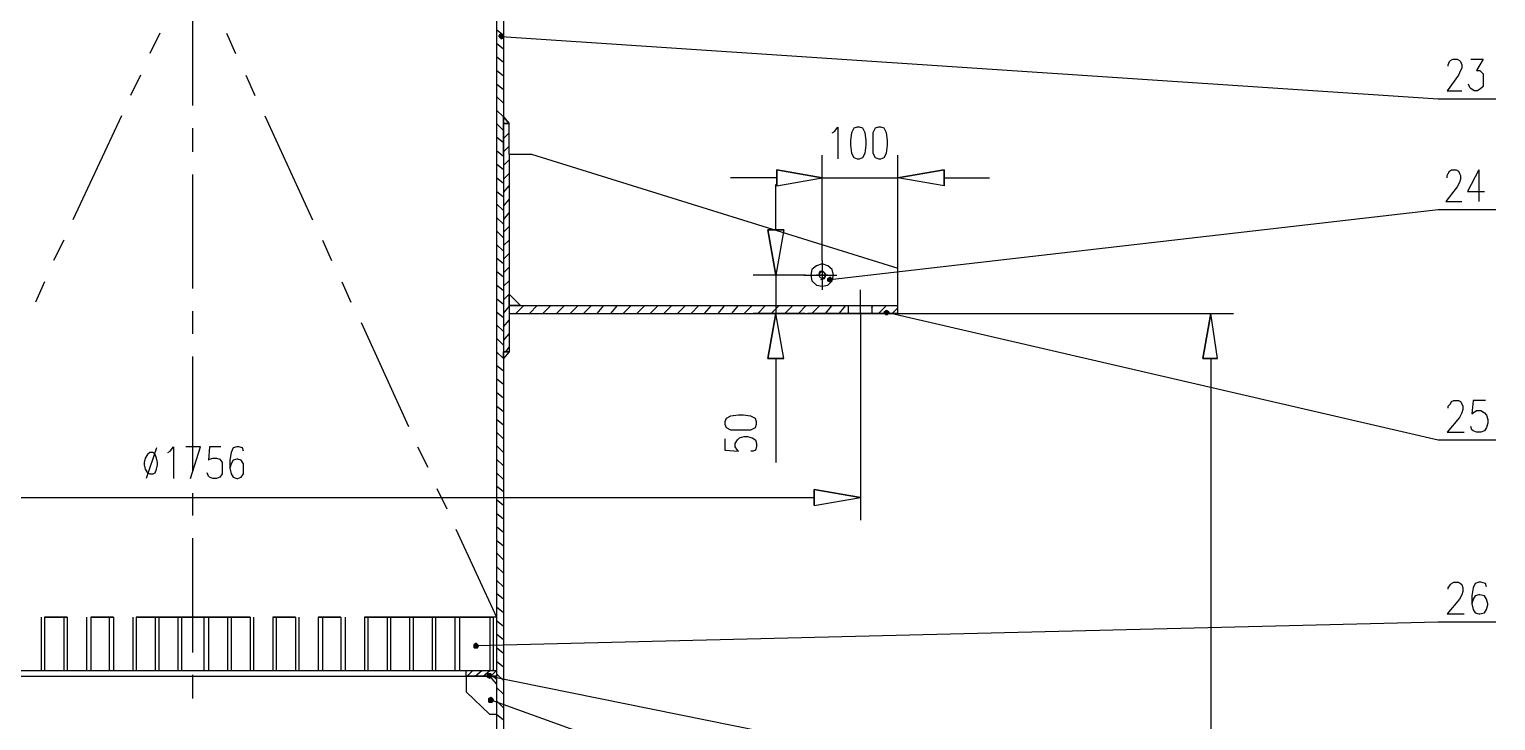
# Model space of a CAD drawing. Extents: x 0.28 to 3.47, y 0.29 to 4.81.
# Drawn here: x 1.301 to 2.166, y 2.852 to 3.26 of the extents above; entities that cross this region are included whole.
import ezdxf

# ---------------------------------------------------------------- set-up
doc = ezdxf.new("R2010")
doc.units = 0
doc.header["$MEASUREMENT"] = 0
doc.linetypes.add('AUSGEZOGEN', pattern=[0])
doc.layers.get('0').update_dxf_attribs({"linetype": 'AUSGEZOGEN'})

msp = doc.modelspace()

# ---------------------------------------------------------------- linework, layer by layer
for points in [[(1.57667, 3.88733), (1.57667, 2.70733)], [(1.58067, 3.884), (1.58067, 2.70667)], [(1.39733, 3.282), (1.39733, 3.21467)], [(1.378, 3.25733), (1.372, 3.24533)], [(1.41733, 3.25733), (1.42267, 3.24533)], [(1.58067, 3.256), (1.57667, 3.25933)], [(1.57867, 3.25667), (1.578, 3.25533), (1.57867, 3.25667), (1.578, 3.25533), (1.57933, 3.25533), (1.57867, 3.25667), (1.57933, 3.25533), (1.57867, 3.25667), (1.57867, 3.25667)], [(1.578, 3.25533), (1.57867, 3.25467), (1.578, 3.25533), (1.57867, 3.25467), (1.57933, 3.25533), (1.578, 3.25533), (1.57933, 3.25533), (1.578, 3.25533), (1.578, 3.25533)], [(1.57933, 3.25667), (1.57867, 3.25667), (1.57933, 3.25667), (1.57867, 3.25667), (1.57933, 3.25533), (1.57933, 3.25667), (1.57933, 3.25533), (1.57933, 3.25667), (1.57933, 3.25667)], [(1.57867, 3.25467), (1.57933, 3.254), (1.57867, 3.25467), (1.57933, 3.254), (1.57933, 3.25533), (1.57867, 3.25467), (1.57933, 3.25533), (1.57867, 3.25467), (1.57867, 3.25467)], [(1.58067, 3.25533), (1.58067, 3.25667), (1.58067, 3.25533), (1.58067, 3.25667), (1.57933, 3.25533), (1.58067, 3.25533), (1.57933, 3.25533), (1.58067, 3.25533), (1.58067, 3.25533)], [(1.58067, 3.25667), (1.57933, 3.25667), (1.58067, 3.25667), (1.57933, 3.25667), (1.57933, 3.25533), (1.58067, 3.25667), (1.57933, 3.25533), (1.58067, 3.25667), (1.58067, 3.25667)], [(1.57933, 3.25533), (1.58, 3.25533)], [(1.57933, 3.254), (1.58067, 3.25467), (1.57933, 3.254), (1.58067, 3.25467), (1.57933, 3.25533), (1.57933, 3.254), (1.57933, 3.25533), (1.57933, 3.254), (1.57933, 3.254)], [(1.58067, 3.25467), (1.58067, 3.25533), (1.58067, 3.25467), (1.58067, 3.25533), (1.57933, 3.25533), (1.58067, 3.25467), (1.57933, 3.25533), (1.58067, 3.25467), (1.58067, 3.25467)], [(1.58, 3.25533), (1.57933, 3.25533), (1.57933, 3.25533), (2.132, 3.21867), (2.132, 3.21867), (2.166, 3.21867)], [(1.58067, 3.248), (1.57667, 3.25133)], [(1.58067, 3.24), (1.57667, 3.24333)], [(1.58067, 3.232), (1.57667, 3.23533)], [(2.138, 3.238), (2.138, 3.23867), (2.138, 3.23867), (2.13867, 3.24067), (2.13867, 3.24067), (2.13933, 3.24133), (2.13933, 3.24133), (2.14067, 3.242), (2.14067, 3.242), (2.14333, 3.242), (2.14333, 3.242), (2.14467, 3.24133), (2.14467, 3.24133), (2.14533, 3.24067), (2.14533, 3.24067), (2.146, 3.23867), (2.146, 3.23867), (2.146, 3.23667), (2.146, 3.23667), (2.14533, 3.23533), (2.14533, 3.23533), (2.144, 3.23267), (2.144, 3.23267), (2.13733, 3.22333), (2.13733, 3.22333), (2.146, 3.22333)], [(2.15133, 3.242), (2.15867, 3.242), (2.15867, 3.242), (2.15467, 3.23533), (2.15467, 3.23533), (2.15667, 3.23533), (2.15667, 3.23533), (2.158, 3.234), (2.158, 3.234), (2.15867, 3.23333), (2.15867, 3.23333), (2.15867, 3.226), (2.15867, 3.226), (2.15733, 3.22467), (2.15733, 3.22467), (2.15533, 3.22333), (2.15533, 3.22333), (2.15333, 3.22333), (2.15333, 3.22333), (2.15133, 3.22467), (2.15133, 3.22467), (2.15067, 3.22533), (2.15067, 3.22533), (2.15, 3.22733)], [(1.36667, 3.23267), (1.36067, 3.22067)], [(1.42867, 3.23267), (1.434, 3.22067)], [(1.58067, 3.224), (1.57667, 3.22733)], [(1.58067, 3.216), (1.57667, 3.22)], [(1.58067, 3.208), (1.57667, 3.212)], [(1.35533, 3.20867), (1.32667, 3.14733)], [(1.39733, 3.20133), (1.39733, 3.18733)], [(1.44, 3.20867), (1.468, 3.14733)], [(1.58067, 3.2), (1.57667, 3.204)], [(1.584, 3.204), (1.58067, 3.208)], [(1.58067, 3.208), (1.58067, 3.204), (1.58067, 3.208), (1.58067, 3.204), (1.584, 3.204), (1.58067, 3.208), (1.584, 3.204), (1.58067, 3.208), (1.58067, 3.208)], [(1.58067, 3.186), (1.58067, 3.204)], [(1.584, 3.186), (1.584, 3.204), (1.584, 3.204), (1.58067, 3.204)], [(1.58067, 3.20333), (1.58133, 3.204)], [(1.58067, 3.204), (1.584, 3.204), (1.58067, 3.204), (1.584, 3.204), (1.58067, 3.204), (1.58067, 3.204)], [(1.77467, 3.19867), (1.776, 3.19933), (1.776, 3.19933), (1.778, 3.202), (1.778, 3.202), (1.778, 3.18333)], [(1.78933, 3.202), (1.78733, 3.20133), (1.78733, 3.20133), (1.786, 3.19867), (1.786, 3.19867), (1.78533, 3.194), (1.78533, 3.194), (1.78533, 3.19133), (1.78533, 3.19133), (1.786, 3.18667), (1.786, 3.18667), (1.78733, 3.184), (1.78733, 3.184), (1.78933, 3.18333), (1.78933, 3.18333), (1.79067, 3.18333), (1.79067, 3.18333), (1.79267, 3.184), (1.79267, 3.184), (1.794, 3.18667), (1.794, 3.18667), (1.79467, 3.19133), (1.79467, 3.19133), (1.79467, 3.194), (1.79467, 3.194), (1.794, 3.19867), (1.794, 3.19867), (1.79267, 3.20133), (1.79267, 3.20133), (1.79067, 3.202), (1.79067, 3.202), (1.78933, 3.202), (1.78933, 3.202)], [(1.802, 3.202), (1.8, 3.20133), (1.8, 3.20133), (1.79867, 3.19867), (1.79867, 3.19867), (1.79867, 3.18667), (1.79867, 3.18667), (1.8, 3.184), (1.8, 3.184), (1.802, 3.18333), (1.802, 3.18333), (1.80333, 3.18333), (1.80333, 3.18333), (1.80533, 3.184), (1.80533, 3.184), (1.80667, 3.18667), (1.80667, 3.18667), (1.80733, 3.19133), (1.80733, 3.19133), (1.80733, 3.194), (1.80733, 3.194), (1.80667, 3.19867), (1.80667, 3.19867), (1.80533, 3.20133), (1.80533, 3.20133), (1.80333, 3.202), (1.80333, 3.202), (1.802, 3.202), (1.802, 3.202)], [(1.58067, 3.19267), (1.57667, 3.196)], [(1.58067, 3.19533), (1.584, 3.19867)], [(1.58067, 3.18467), (1.57667, 3.188)], [(1.58067, 3.18733), (1.584, 3.19067)], [(1.58067, 3.186), (1.58067, 3.09667)], [(1.584, 3.186), (1.584, 3.092)], [(1.584, 3.186), (1.59733, 3.186)], [(1.59733, 3.186), (1.81333, 3.11867)], [(1.76867, 3.12333), (1.76867, 3.18533)], [(1.81333, 3.11), (1.81333, 3.18533)], [(1.58067, 3.17667), (1.57667, 3.18)], [(1.58067, 3.17933), (1.584, 3.18267)], [(1.58067, 3.17133), (1.584, 3.17467)], [(1.742, 3.17667), (1.742, 3.16733), (1.742, 3.17667), (1.742, 3.16733), (1.76867, 3.172), (1.742, 3.17667), (1.76867, 3.172), (1.742, 3.17667), (1.742, 3.17667)], [(1.84067, 3.17667), (1.84067, 3.16733), (1.84067, 3.17667), (1.84067, 3.16733), (1.81333, 3.172), (1.84067, 3.17667), (1.81333, 3.172), (1.84067, 3.17667), (1.84067, 3.17667)], [(2.13733, 3.172), (2.13733, 3.17333), (2.13733, 3.17333), (2.138, 3.17467), (2.138, 3.17467), (2.13867, 3.176), (2.13867, 3.176), (2.14, 3.17667), (2.14, 3.17667), (2.14267, 3.17667), (2.14267, 3.17667), (2.144, 3.176), (2.144, 3.176), (2.14467, 3.17467), (2.14467, 3.17467), (2.14533, 3.17333), (2.14533, 3.17333), (2.14533, 3.17133), (2.14533, 3.17133), (2.14467, 3.16933), (2.14467, 3.16933), (2.14333, 3.16667), (2.14333, 3.16667), (2.13667, 3.158), (2.13667, 3.158), (2.146, 3.158)], [(2.156, 3.17667), (2.14933, 3.164), (2.14933, 3.164), (2.15933, 3.164)], [(2.156, 3.17667), (2.156, 3.158)], [(1.39733, 3.174), (1.39733, 3.10667)], [(1.58067, 3.16867), (1.57667, 3.172)], [(1.58067, 3.16333), (1.584, 3.16733)], [(1.742, 3.172), (1.71467, 3.172)], [(1.74133, 3.14133), (1.74133, 3.168)], [(1.76867, 3.172), (1.81333, 3.172)], [(1.84067, 3.172), (1.86733, 3.172)], [(1.58067, 3.16067), (1.57667, 3.164)], [(1.58067, 3.15533), (1.584, 3.15933)], [(1.58067, 3.15267), (1.57667, 3.15667)], [(1.58067, 3.14467), (1.57667, 3.14867)], [(1.58067, 3.14733), (1.584, 3.15133)], [(1.774, 3.112), (1.77333, 3.112), (1.77333, 3.112), (2.132, 3.15333), (2.132, 3.15333), (2.166, 3.15333)], [(1.58067, 3.13667), (1.57667, 3.14067)], [(1.58067, 3.14), (1.584, 3.14333)], [(1.73667, 3.14133), (1.746, 3.14133), (1.73667, 3.14133), (1.746, 3.14133), (1.74133, 3.11467), (1.73667, 3.14133), (1.74133, 3.11467), (1.73667, 3.14133), (1.73667, 3.14133)], [(1.32133, 3.13533), (1.31533, 3.12333)], [(1.474, 3.13533), (1.47933, 3.12333)], [(1.58067, 3.12867), (1.57667, 3.13267)], [(1.58067, 3.132), (1.584, 3.13533)], [(1.58067, 3.12133), (1.57667, 3.12467)], [(1.58067, 3.124), (1.584, 3.12733)], [(1.76867, 3.12333), (1.76867, 3.106)], [(1.58067, 3.11333), (1.57667, 3.11667)], [(1.58067, 3.116), (1.584, 3.11933)], [(1.75867, 3.11467), (1.728, 3.11467)], [(1.74133, 3.11467), (1.74133, 3.092)], [(1.758, 3.11467), (1.77733, 3.11467)], [(1.77533, 3.11467), (1.77467, 3.118), (1.77467, 3.118), (1.772, 3.12), (1.772, 3.12), (1.76867, 3.12133), (1.76867, 3.12133), (1.76533, 3.12), (1.76533, 3.12), (1.76267, 3.118), (1.76267, 3.118), (1.762, 3.11467), (1.762, 3.11467), (1.76267, 3.11133), (1.76267, 3.11133), (1.76533, 3.10867), (1.76533, 3.10867), (1.76867, 3.108), (1.76867, 3.108), (1.772, 3.10867), (1.772, 3.10867), (1.77467, 3.11133), (1.77467, 3.11133), (1.77533, 3.11467), (1.77533, 3.11467)], [(1.772, 3.11467), (1.76533, 3.11467)], [(1.77067, 3.11467), (1.77, 3.116), (1.77, 3.116), (1.76867, 3.11667), (1.76867, 3.11667), (1.76733, 3.116), (1.76733, 3.116), (1.76667, 3.11467), (1.76667, 3.11467), (1.76733, 3.11333), (1.76733, 3.11333), (1.76867, 3.11267), (1.76867, 3.11267), (1.77, 3.11333), (1.77, 3.11333), (1.77067, 3.11467), (1.77067, 3.11467)], [(1.768, 3.112), (1.77, 3.11267), (1.77, 3.11267), (1.77067, 3.114), (1.77067, 3.114), (1.77067, 3.11533), (1.77067, 3.11533), (1.76933, 3.11667), (1.76933, 3.11667), (1.76733, 3.11667), (1.76733, 3.11667), (1.76667, 3.11533)], [(1.76867, 3.118), (1.76867, 3.11067)], [(1.81333, 3.092), (1.81333, 3.11867)], [(1.31, 3.11067), (1.30467, 3.09867)], [(1.48533, 3.11067), (1.49067, 3.09867)], [(1.58067, 3.10533), (1.57667, 3.10867)], [(1.58067, 3.108), (1.584, 3.11133)], [(1.77333, 3.11333), (1.772, 3.11267), (1.77333, 3.11333), (1.772, 3.11267), (1.77333, 3.112), (1.77333, 3.11333), (1.77333, 3.112), (1.77333, 3.11333), (1.77333, 3.11333)], [(1.772, 3.11267), (1.772, 3.112), (1.772, 3.11267), (1.772, 3.112), (1.77333, 3.112), (1.772, 3.11267), (1.77333, 3.112), (1.772, 3.11267), (1.772, 3.11267)], [(1.772, 3.112), (1.772, 3.11133), (1.772, 3.112), (1.772, 3.11133), (1.77333, 3.112), (1.772, 3.112), (1.77333, 3.112), (1.772, 3.112), (1.772, 3.112)], [(1.772, 3.11133), (1.77333, 3.11067), (1.772, 3.11133), (1.77333, 3.11067), (1.77333, 3.112), (1.772, 3.11133), (1.77333, 3.112), (1.772, 3.11133), (1.772, 3.11133)], [(1.774, 3.11267), (1.77333, 3.11333), (1.774, 3.11267), (1.77333, 3.11333), (1.77333, 3.112), (1.774, 3.11267), (1.77333, 3.112), (1.774, 3.11267), (1.774, 3.11267)], [(1.77467, 3.112), (1.774, 3.11267), (1.77467, 3.112), (1.774, 3.11267), (1.77333, 3.112), (1.77467, 3.112), (1.77333, 3.112), (1.77467, 3.112), (1.77467, 3.112)], [(1.77333, 3.112), (1.774, 3.112)], [(1.77333, 3.11067), (1.774, 3.11133), (1.77333, 3.11067), (1.774, 3.11133), (1.77333, 3.112), (1.77333, 3.11067), (1.77333, 3.112), (1.77333, 3.11067), (1.77333, 3.11067)], [(1.774, 3.11133), (1.77467, 3.112), (1.774, 3.11133), (1.77467, 3.112), (1.77333, 3.112), (1.774, 3.11133), (1.77333, 3.112), (1.774, 3.11133), (1.774, 3.11133)], [(1.79133, 3.092), (1.79133, 3.106)], [(1.58067, 3.09733), (1.57667, 3.10067)], [(1.58067, 3.1), (1.584, 3.10333)], [(1.584, 3.09667), (1.584, 3.10333), (1.584, 3.10333), (1.59067, 3.09667), (1.59067, 3.09667), (1.584, 3.09667), (1.584, 3.09667)], [(1.39733, 3.09333), (1.39733, 3.08)], [(1.58067, 3.08933), (1.57667, 3.09267)], [(1.58067, 3.09667), (1.58067, 3.092)], [(1.58067, 3.092), (1.584, 3.096)], [(1.58067, 3.092), (1.58067, 3.06933)], [(1.584, 3.092), (1.584, 3.06933), (1.584, 3.06933), (1.58067, 3.06933)], [(1.584, 3.09667), (1.81333, 3.09667)], [(1.584, 3.096), (1.58467, 3.09667)], [(1.584, 3.092), (1.81333, 3.092)], [(1.588, 3.092), (1.59267, 3.09667)], [(1.596, 3.092), (1.60067, 3.09667)], [(1.604, 3.092), (1.60867, 3.09667)], [(1.612, 3.092), (1.61667, 3.09667)], [(1.62, 3.092), (1.62467, 3.09667)], [(1.628, 3.092), (1.63267, 3.09667)], [(1.636, 3.092), (1.64, 3.09667)], [(1.644, 3.092), (1.648, 3.09667)], [(1.65133, 3.092), (1.656, 3.09667)], [(1.65933, 3.092), (1.664, 3.09667)], [(1.66733, 3.092), (1.672, 3.09667)], [(1.67533, 3.092), (1.68, 3.09667)], [(1.68333, 3.092), (1.688, 3.09667)], [(1.69133, 3.092), (1.696, 3.09667)], [(1.69933, 3.092), (1.70333, 3.09667)], [(1.70733, 3.092), (1.71133, 3.09667)], [(1.71533, 3.092), (1.71933, 3.09667)], [(1.72267, 3.092), (1.72733, 3.09667)], [(1.75867, 3.092), (1.728, 3.092)], [(1.73067, 3.092), (1.73533, 3.09667)], [(1.73667, 3.06533), (1.746, 3.06533), (1.73667, 3.06533), (1.746, 3.06533), (1.74133, 3.092), (1.73667, 3.06533), (1.74133, 3.092), (1.73667, 3.06533), (1.73667, 3.06533)], [(1.73867, 3.092), (1.74333, 3.09667)], [(1.74667, 3.092), (1.75133, 3.09667)], [(1.75467, 3.092), (1.75933, 3.09667)], [(1.81333, 3.092), (1.76, 3.092)], [(1.76267, 3.092), (1.76733, 3.09667)], [(1.77067, 3.092), (1.77467, 3.09667)], [(1.77867, 3.092), (1.78267, 3.09667)], [(1.784, 3.09667), (1.784, 3.092)], [(1.79133, 3.092), (1.79133, 2.97)], [(1.798, 3.09667), (1.798, 3.092)], [(1.798, 3.09533), (1.79867, 3.09667)], [(1.802, 3.092), (1.80667, 3.09667)], [(1.806, 3.09333), (1.80533, 3.09267), (1.806, 3.09333), (1.80533, 3.09267), (1.80667, 3.09267), (1.806, 3.09333), (1.80667, 3.09267), (1.806, 3.09333), (1.806, 3.09333)], [(1.80533, 3.09267), (1.806, 3.09133), (1.80533, 3.09267), (1.806, 3.09133), (1.80667, 3.09267), (1.80533, 3.09267), (1.80667, 3.09267), (1.80533, 3.09267), (1.80533, 3.09267)], [(1.80667, 3.094), (1.806, 3.09333), (1.80667, 3.094), (1.806, 3.09333), (1.80667, 3.09267), (1.80667, 3.094), (1.80667, 3.09267), (1.80667, 3.094), (1.80667, 3.094)], [(1.806, 3.09133), (1.80667, 3.09133), (1.806, 3.09133), (1.80667, 3.09133), (1.80667, 3.09267), (1.806, 3.09133), (1.80667, 3.09267), (1.806, 3.09133), (1.806, 3.09133)], [(1.80733, 3.09333), (1.80667, 3.094), (1.80733, 3.09333), (1.80667, 3.094), (1.80667, 3.09267), (1.80733, 3.09333), (1.80667, 3.09267), (1.80733, 3.09333), (1.80733, 3.09333)], [(1.808, 3.09267), (1.80733, 3.09333), (1.808, 3.09267), (1.80733, 3.09333), (1.80667, 3.09267), (1.808, 3.09267), (1.80667, 3.09267), (1.808, 3.09267), (1.808, 3.09267)], [(1.80667, 3.09267), (1.80733, 3.09267)], [(1.80667, 3.09133), (1.80733, 3.09133), (1.80667, 3.09133), (1.80733, 3.09133), (1.80667, 3.09267), (1.80667, 3.09133), (1.80667, 3.09267), (1.80667, 3.09133), (1.80667, 3.09133)], [(1.80733, 3.09133), (1.808, 3.09267), (1.80733, 3.09133), (1.808, 3.09267), (1.80667, 3.09267), (1.80733, 3.09133), (1.80667, 3.09267), (1.80733, 3.09133), (1.80733, 3.09133)], [(1.80733, 3.09267), (1.80667, 3.09267), (1.80667, 3.09267), (2.132, 3.01733), (2.132, 3.01733), (2.166, 3.01733)], [(1.81, 3.092), (1.81333, 3.09533)], [(1.812, 3.092), (2.01133, 3.092)], [(1.81333, 3.092), (1.814, 3.092)], [(1.99333, 3.06533), (2.002, 3.06533), (1.99333, 3.06533), (2.002, 3.06533), (1.998, 3.092), (1.99333, 3.06533), (1.998, 3.092), (1.99333, 3.06533), (1.99333, 3.06533)], [(1.49667, 3.08667), (1.52467, 3.02533)], [(1.58067, 3.08133), (1.57667, 3.08533)], [(1.58067, 3.084), (1.584, 3.088)], [(1.58067, 3.076), (1.584, 3.08)], [(1.58067, 3.07333), (1.57667, 3.07733)], [(1.582, 3.06933), (1.584, 3.072)], [(1.39733, 3.06667), (1.39733, 2.99933)], [(1.58067, 3.06533), (1.57667, 3.06933)], [(1.584, 3.06933), (1.58067, 3.06533)], [(1.58067, 3.06933), (1.584, 3.06933), (1.58067, 3.06933), (1.584, 3.06933), (1.58067, 3.06933), (1.58067, 3.06933)], [(1.58067, 3.06933), (1.584, 3.06933), (1.58067, 3.06933), (1.584, 3.06933), (1.58067, 3.06533), (1.58067, 3.06933), (1.58067, 3.06533), (1.58067, 3.06933), (1.58067, 3.06933)], [(1.74133, 3.06533), (1.74133, 3.004)], [(1.998, 3.06533), (1.998, 1.844)], [(1.58067, 3.058), (1.57667, 3.06133)], [(1.58067, 3.05), (1.57667, 3.05333)], [(1.58067, 3.042), (1.57667, 3.04533)], [(1.58067, 3.034), (1.57667, 3.03733)], [(2.138, 3.036), (2.138, 3.03733), (2.138, 3.03733), (2.13933, 3.03867), (2.13933, 3.03867), (2.14, 3.04), (2.14, 3.04), (2.14133, 3.04067), (2.14133, 3.04067), (2.144, 3.04067), (2.144, 3.04067), (2.14533, 3.04), (2.14533, 3.04), (2.146, 3.03867), (2.146, 3.03867), (2.14667, 3.03733), (2.14667, 3.03733), (2.14667, 3.03533), (2.14667, 3.03533), (2.146, 3.03333), (2.146, 3.03333), (2.14467, 3.03067), (2.14467, 3.03067), (2.13733, 3.022), (2.13733, 3.022), (2.14733, 3.022)], [(2.16, 3.04067), (2.15267, 3.04067), (2.15267, 3.04067), (2.152, 3.03267), (2.152, 3.03267), (2.15267, 3.03333), (2.15267, 3.03333), (2.15467, 3.03467), (2.15467, 3.03467), (2.15733, 3.03467), (2.15733, 3.03467), (2.15933, 3.03333), (2.15933, 3.03333), (2.16067, 3.032), (2.16067, 3.032), (2.16133, 3.02933), (2.16133, 3.02933), (2.16133, 3.02733), (2.16133, 3.02733), (2.16067, 3.02467), (2.16067, 3.02467), (2.15933, 3.02267), (2.15933, 3.02267), (2.15733, 3.022), (2.15733, 3.022), (2.15467, 3.022), (2.15467, 3.022), (2.15267, 3.02267), (2.15267, 3.02267), (2.152, 3.02333), (2.152, 3.02333), (2.15133, 3.02533)], [(1.58067, 3.026), (1.57667, 3.02933)], [(1.71133, 3.02667), (1.712, 3.02467), (1.712, 3.02467), (1.71467, 3.02333), (1.71467, 3.02333), (1.72667, 3.02333), (1.72667, 3.02333), (1.72933, 3.02467), (1.72933, 3.02467), (1.73, 3.02667), (1.73, 3.02667), (1.73, 3.028), (1.73, 3.028), (1.72933, 3.03), (1.72933, 3.03), (1.72667, 3.03133), (1.72667, 3.03133), (1.722, 3.032), (1.722, 3.032), (1.71933, 3.032), (1.71933, 3.032), (1.71467, 3.03133), (1.71467, 3.03133), (1.712, 3.03), (1.712, 3.03), (1.71133, 3.028), (1.71133, 3.028), (1.71133, 3.02667), (1.71133, 3.02667)], [(1.58067, 3.018), (1.57667, 3.022)], [(1.71133, 3.018), (1.71133, 3.01133), (1.71133, 3.01133), (1.71933, 3.01067), (1.71933, 3.01067), (1.71867, 3.01133), (1.71867, 3.01133), (1.71733, 3.01333), (1.71733, 3.01333), (1.71733, 3.01533), (1.71733, 3.01533), (1.71867, 3.01733), (1.71867, 3.01733), (1.72, 3.01867), (1.72, 3.01867), (1.72267, 3.01933), (1.72267, 3.01933), (1.72467, 3.01933), (1.72467, 3.01933), (1.72733, 3.01867), (1.72733, 3.01867), (1.72933, 3.01733), (1.72933, 3.01733), (1.73, 3.01533), (1.73, 3.01533), (1.73, 3.01333), (1.73, 3.01333), (1.72933, 3.01133), (1.72933, 3.01133), (1.728, 3.01067), (1.728, 3.01067), (1.72667, 3.01067)], [(1.376, 3.01267), (1.37, 2.99467)], [(1.38267, 3.01), (1.384, 3.01067), (1.384, 3.01067), (1.386, 3.01333), (1.386, 3.01333), (1.386, 2.99467)], [(1.396, 2.99467), (1.402, 3.01333), (1.402, 3.01333), (1.39333, 3.01333)], [(1.414, 3.01333), (1.40733, 3.01333), (1.40733, 3.01333), (1.40667, 3.00533), (1.40667, 3.00533), (1.40733, 3.006), (1.40733, 3.006), (1.40933, 3.00667), (1.40933, 3.00667), (1.41133, 3.00667), (1.41133, 3.00667), (1.41333, 3.006), (1.41333, 3.006), (1.41467, 3.004), (1.41467, 3.004), (1.41467, 2.99733), (1.41467, 2.99733), (1.41333, 2.99533), (1.41333, 2.99533), (1.41133, 2.99467), (1.41133, 2.99467), (1.40933, 2.99467), (1.40933, 2.99467), (1.40733, 2.99533), (1.40733, 2.99533), (1.40667, 2.996), (1.40667, 2.996), (1.406, 2.998)], [(1.42733, 3.01067), (1.42667, 3.01267), (1.42667, 3.01267), (1.42467, 3.01333), (1.42467, 3.01333), (1.42333, 3.01333), (1.42333, 3.01333), (1.42133, 3.01267), (1.42133, 3.01267), (1.42, 3.01), (1.42, 3.01), (1.41933, 3.00533), (1.41933, 3.00533), (1.41933, 3.00067), (1.41933, 3.00067), (1.42, 2.99733), (1.42, 2.99733), (1.42133, 2.99533), (1.42133, 2.99533), (1.42333, 2.99467), (1.42333, 2.99467), (1.424, 2.99467), (1.424, 2.99467), (1.426, 2.99533), (1.426, 2.99533), (1.42733, 2.99733), (1.42733, 2.99733), (1.42733, 3.00333), (1.42733, 3.00333), (1.426, 3.00533), (1.426, 3.00533), (1.424, 3.006), (1.424, 3.006), (1.42333, 3.006), (1.42333, 3.006), (1.42133, 3.00533), (1.42133, 3.00533), (1.42, 3.00333), (1.42, 3.00333), (1.41933, 3.00067)], [(1.53, 3.01333), (1.536, 3.00133)], [(1.58067, 3.01), (1.57667, 3.014)], [(1.372, 3.01), (1.37067, 3.00867), (1.37067, 3.00867), (1.36933, 3.00667), (1.36933, 3.00667), (1.36867, 3.004), (1.36867, 3.004), (1.36867, 3.00267), (1.36867, 3.00267), (1.36933, 3), (1.36933, 3), (1.37067, 2.998), (1.37067, 2.998), (1.372, 2.99733), (1.372, 2.99733), (1.374, 2.99733), (1.374, 2.99733), (1.37533, 2.998), (1.37533, 2.998), (1.376, 3), (1.376, 3), (1.37667, 3.00267), (1.37667, 3.00267), (1.37667, 3.004), (1.37667, 3.004), (1.376, 3.00667), (1.376, 3.00667), (1.37533, 3.00867), (1.37533, 3.00867), (1.374, 3.01), (1.374, 3.01), (1.372, 3.01), (1.372, 3.01)], [(1.58067, 3.002), (1.57667, 3.006)], [(1.58067, 2.994), (1.57667, 2.998)], [(1.39733, 2.986), (1.39733, 2.97267)], [(1.54133, 2.98867), (1.54733, 2.97667)], [(1.58067, 2.98667), (1.57667, 2.99)], [(1.764, 2.988), (1.764, 2.97867), (1.764, 2.988), (1.764, 2.97867), (1.79133, 2.98333), (1.764, 2.988), (1.79133, 2.98333), (1.764, 2.988), (1.764, 2.988)], [(1.03067, 2.98333), (1.764, 2.98333)], [(1.58067, 2.97867), (1.57667, 2.982)], [(1.58067, 2.97067), (1.57667, 2.974)], [(1.39733, 2.95933), (1.39733, 2.892)], [(1.55267, 2.96467), (1.57667, 2.91267)], [(1.58067, 2.96267), (1.57667, 2.966)], [(1.58067, 2.95467), (1.57667, 2.958)], [(1.58067, 2.94667), (1.57667, 2.95067)], [(1.58067, 2.93867), (1.57667, 2.94267)], [(1.58067, 2.93067), (1.57667, 2.93467)], [(2.138, 2.92933), (2.138, 2.93), (2.138, 2.93), (2.13933, 2.932), (2.13933, 2.932), (2.14, 2.93267), (2.14, 2.93267), (2.14133, 2.93333), (2.14133, 2.93333), (2.144, 2.93333), (2.144, 2.93333), (2.14533, 2.93267), (2.14533, 2.93267), (2.146, 2.932), (2.146, 2.932), (2.14667, 2.93), (2.14667, 2.93), (2.14667, 2.928), (2.14667, 2.928), (2.146, 2.926), (2.146, 2.926), (2.14467, 2.92333), (2.14467, 2.92333), (2.13733, 2.91467), (2.13733, 2.91467), (2.14733, 2.91467)], [(2.16067, 2.93067), (2.16, 2.93267), (2.16, 2.93267), (2.15733, 2.93333), (2.15733, 2.93333), (2.156, 2.93333), (2.156, 2.93333), (2.154, 2.93267), (2.154, 2.93267), (2.15267, 2.93), (2.15267, 2.93), (2.152, 2.92533), (2.152, 2.92533), (2.152, 2.92067), (2.152, 2.92067), (2.15267, 2.91733), (2.15267, 2.91733), (2.154, 2.91533), (2.154, 2.91533), (2.156, 2.91467), (2.156, 2.91467), (2.15667, 2.91467), (2.15667, 2.91467), (2.15933, 2.91533), (2.15933, 2.91533), (2.16067, 2.91733), (2.16067, 2.91733), (2.16133, 2.92), (2.16133, 2.92), (2.16133, 2.92067), (2.16133, 2.92067), (2.16067, 2.92333), (2.16067, 2.92333), (2.15933, 2.92533), (2.15933, 2.92533), (2.15667, 2.926), (2.15667, 2.926), (2.156, 2.926), (2.156, 2.926), (2.154, 2.92533), (2.154, 2.92533), (2.15267, 2.92333), (2.15267, 2.92333), (2.152, 2.92067)], [(1.58067, 2.92333), (1.57667, 2.92667)], [(1.58067, 2.91533), (1.57667, 2.91867)], [(1.308, 2.91267), (1.308, 2.88133)], [(1.32333, 2.91267), (1.31, 2.91267)], [(1.31, 2.91267), (1.32333, 2.91267)], [(1.31, 2.91267), (1.31, 2.88133)], [(1.32133, 2.91267), (1.32133, 2.88133)], [(1.32333, 2.91267), (1.32333, 2.88133)], [(1.33467, 2.91267), (1.33467, 2.88133)], [(1.35067, 2.91267), (1.33733, 2.91267)], [(1.33733, 2.91267), (1.35067, 2.91267)], [(1.33733, 2.91267), (1.33733, 2.88133)], [(1.348, 2.91267), (1.348, 2.88133)], [(1.35067, 2.91267), (1.35067, 2.88133)], [(1.362, 2.91267), (1.362, 2.88133)], [(1.43133, 2.91267), (1.364, 2.91267)], [(1.364, 2.91267), (1.43133, 2.91267)], [(1.364, 2.91267), (1.364, 2.88133)], [(1.37533, 2.91267), (1.37533, 2.88133)], [(1.37733, 2.91267), (1.37733, 2.88133)], [(1.38867, 2.91267), (1.38867, 2.88133)], [(1.39067, 2.91267), (1.39067, 2.88133)], [(1.404, 2.91267), (1.404, 2.88133)], [(1.40667, 2.91267), (1.40667, 2.88133)], [(1.418, 2.91267), (1.418, 2.88133)], [(1.42, 2.91267), (1.42, 2.88133)], [(1.43133, 2.91267), (1.43133, 2.88133)], [(1.43333, 2.91267), (1.43333, 2.88133)], [(1.458, 2.91267), (1.44467, 2.91267)], [(1.44467, 2.91267), (1.458, 2.91267)], [(1.44467, 2.91267), (1.44467, 2.88133)], [(1.44667, 2.91267), (1.44667, 2.88133)], [(1.458, 2.91267), (1.458, 2.88133)], [(1.46, 2.91267), (1.46, 2.88133)], [(1.48467, 2.91267), (1.47133, 2.91267)], [(1.47133, 2.91267), (1.48467, 2.91267)], [(1.47133, 2.91267), (1.47133, 2.88133)], [(1.474, 2.91267), (1.474, 2.88133)], [(1.48467, 2.91267), (1.48467, 2.88133)], [(1.48733, 2.91267), (1.48733, 2.88133)], [(1.57667, 2.91267), (1.49867, 2.91267)], [(1.49867, 2.91267), (1.57467, 2.91267)], [(1.49867, 2.91267), (1.49867, 2.88133)], [(1.50067, 2.91267), (1.50067, 2.88133)], [(1.512, 2.91267), (1.512, 2.88133)], [(1.514, 2.91267), (1.514, 2.88133)], [(1.52533, 2.91267), (1.52533, 2.88133)], [(1.52733, 2.91267), (1.52733, 2.88133)], [(1.53867, 2.91267), (1.53867, 2.88133)], [(1.54067, 2.91267), (1.54067, 2.88133)], [(1.552, 2.91267), (1.552, 2.88133)], [(1.55467, 2.91267), (1.55467, 2.88133)], [(1.56533, 2.896), (1.56467, 2.896), (1.56467, 2.896), (2.132, 2.91), (2.132, 2.91), (2.166, 2.91)], [(1.57267, 2.91267), (1.57267, 2.88133)], [(1.57467, 2.91267), (1.57467, 2.88133)], [(1.58067, 2.90733), (1.57667, 2.91067)], [(1.58067, 2.89933), (1.57667, 2.90267)], [(1.56467, 2.89733), (1.56333, 2.89667), (1.56467, 2.89733), (1.56333, 2.89667), (1.56467, 2.896), (1.56467, 2.89733), (1.56467, 2.896), (1.56467, 2.89733), (1.56467, 2.89733)], [(1.56333, 2.89667), (1.56333, 2.896), (1.56333, 2.89667), (1.56333, 2.896), (1.56467, 2.896), (1.56333, 2.89667), (1.56467, 2.896), (1.56333, 2.89667), (1.56333, 2.89667)], [(1.56333, 2.896), (1.56333, 2.89467), (1.56333, 2.896), (1.56333, 2.89467), (1.56467, 2.896), (1.56333, 2.896), (1.56467, 2.896), (1.56333, 2.896), (1.56333, 2.896)], [(1.56333, 2.89467), (1.56467, 2.89467), (1.56333, 2.89467), (1.56467, 2.89467), (1.56467, 2.896), (1.56333, 2.89467), (1.56467, 2.896), (1.56333, 2.89467), (1.56333, 2.89467)], [(1.56533, 2.89667), (1.56467, 2.89733), (1.56533, 2.89667), (1.56467, 2.89733), (1.56467, 2.896), (1.56533, 2.89667), (1.56467, 2.896), (1.56533, 2.89667), (1.56533, 2.89667)], [(1.566, 2.896), (1.56533, 2.89667), (1.566, 2.896), (1.56533, 2.89667), (1.56467, 2.896), (1.566, 2.896), (1.56467, 2.896), (1.566, 2.896), (1.566, 2.896)], [(1.56467, 2.896), (1.56533, 2.896)], [(1.56467, 2.89467), (1.56533, 2.89467), (1.56467, 2.89467), (1.56533, 2.89467), (1.56467, 2.896), (1.56467, 2.89467), (1.56467, 2.896), (1.56467, 2.89467), (1.56467, 2.89467)], [(1.56533, 2.89467), (1.566, 2.896), (1.56533, 2.89467), (1.566, 2.896), (1.56467, 2.896), (1.56533, 2.89467), (1.56467, 2.896), (1.56533, 2.89467), (1.56533, 2.89467)], [(1.58067, 2.89133), (1.57667, 2.89467)], [(1.218, 2.88133), (1.57667, 2.88133)], [(1.55867, 2.878), (1.55867, 2.88133)], [(1.55933, 2.878), (1.56267, 2.88133)], [(1.564, 2.878), (1.568, 2.88133)], [(1.56867, 2.878), (1.57267, 2.88133)], [(1.57333, 2.878), (1.57667, 2.88133)], [(1.58067, 2.88333), (1.57667, 2.88667)], [(1.57667, 2.88133), (1.57667, 2.878)], [(1.218, 2.878), (1.57667, 2.878)], [(1.39733, 2.87867), (1.39733, 2.86467)], [(1.57267, 2.878), (1.55867, 2.878), (1.55867, 2.878), (1.55867, 2.86867)], [(1.57267, 2.87933), (1.57133, 2.87933), (1.57267, 2.87933), (1.57133, 2.87933), (1.57267, 2.878), (1.57267, 2.87933), (1.57267, 2.878), (1.57267, 2.87933), (1.57267, 2.87933)], [(1.57133, 2.87933), (1.57133, 2.878), (1.57133, 2.87933), (1.57133, 2.878), (1.57267, 2.878), (1.57133, 2.87933), (1.57267, 2.878), (1.57133, 2.87933), (1.57133, 2.87933)], [(1.57133, 2.878), (1.57133, 2.87733), (1.57133, 2.878), (1.57133, 2.87733), (1.57267, 2.878), (1.57133, 2.878), (1.57267, 2.878), (1.57133, 2.878), (1.57133, 2.878)], [(1.57133, 2.87733), (1.57267, 2.87667), (1.57133, 2.87733), (1.57267, 2.87667), (1.57267, 2.878), (1.57133, 2.87733), (1.57267, 2.878), (1.57133, 2.87733), (1.57133, 2.87733)], [(1.574, 2.878), (1.57333, 2.87933), (1.574, 2.878), (1.57333, 2.87933), (1.57267, 2.878), (1.574, 2.878), (1.57267, 2.878), (1.574, 2.878), (1.574, 2.878)], [(1.57333, 2.87933), (1.57267, 2.87933), (1.57333, 2.87933), (1.57267, 2.87933), (1.57267, 2.878), (1.57333, 2.87933), (1.57267, 2.878), (1.57333, 2.87933), (1.57333, 2.87933)], [(1.57267, 2.878), (1.57333, 2.878)], [(1.57267, 2.87667), (1.57333, 2.87733), (1.57267, 2.87667), (1.57333, 2.87733), (1.57267, 2.878), (1.57267, 2.87667), (1.57267, 2.878), (1.57267, 2.87667), (1.57267, 2.87667)], [(1.57333, 2.87733), (1.574, 2.878), (1.57333, 2.87733), (1.574, 2.878), (1.57267, 2.878), (1.57333, 2.87733), (1.57267, 2.878), (1.57333, 2.87733), (1.57333, 2.87733)], [(1.57333, 2.878), (1.57267, 2.878), (1.57267, 2.878), (2.132, 2.76467), (2.132, 2.76467), (2.166, 2.76467)], [(1.57667, 2.87333), (1.57267, 2.878)], [(1.57667, 2.87333), (1.57667, 2.85533), (1.57667, 2.85533), (1.57267, 2.85533)], [(1.57667, 2.878), (1.57667, 2.876), (1.57667, 2.878), (1.57667, 2.876), (1.57467, 2.878), (1.57667, 2.878), (1.57467, 2.878), (1.57667, 2.878), (1.57667, 2.878)], [(1.58067, 2.87533), (1.57667, 2.87933)], [(1.55867, 2.86867), (1.57267, 2.85533)], [(1.57333, 2.86533), (1.572, 2.86467), (1.57333, 2.86533), (1.572, 2.86467), (1.57333, 2.864), (1.57333, 2.86533), (1.57333, 2.864), (1.57333, 2.86533), (1.57333, 2.86533)], [(1.572, 2.86467), (1.572, 2.864), (1.572, 2.86467), (1.572, 2.864), (1.57333, 2.864), (1.572, 2.86467), (1.57333, 2.864), (1.572, 2.86467), (1.572, 2.86467)], [(1.572, 2.864), (1.572, 2.86267), (1.572, 2.864), (1.572, 2.86267), (1.57333, 2.864), (1.572, 2.864), (1.57333, 2.864), (1.572, 2.864), (1.572, 2.864)], [(1.572, 2.86267), (1.57333, 2.86267), (1.572, 2.86267), (1.57333, 2.86267), (1.57333, 2.864), (1.572, 2.86267), (1.57333, 2.864), (1.572, 2.86267), (1.572, 2.86267)], [(1.574, 2.86467), (1.57333, 2.86533), (1.574, 2.86467), (1.57333, 2.86533), (1.57333, 2.864), (1.574, 2.86467), (1.57333, 2.864), (1.574, 2.86467), (1.574, 2.86467)], [(1.57467, 2.864), (1.574, 2.86467), (1.57467, 2.864), (1.574, 2.86467), (1.57333, 2.864), (1.57467, 2.864), (1.57333, 2.864), (1.57467, 2.864), (1.57467, 2.864)], [(1.57333, 2.864), (1.574, 2.864)], [(1.57333, 2.86267), (1.574, 2.86267), (1.57333, 2.86267), (1.574, 2.86267), (1.57333, 2.864), (1.57333, 2.86267), (1.57333, 2.864), (1.57333, 2.86267), (1.57333, 2.86267)], [(1.574, 2.86267), (1.57467, 2.864), (1.574, 2.86267), (1.57467, 2.864), (1.57333, 2.864), (1.574, 2.86267), (1.57333, 2.864), (1.574, 2.86267), (1.574, 2.86267)], [(1.574, 2.864), (1.57333, 2.864), (1.57333, 2.864), (2.132, 2.662), (2.132, 2.662), (2.166, 2.662)], [(1.58067, 2.86733), (1.57667, 2.87133)], [(1.58067, 2.85933), (1.57667, 2.86333)], [(1.58067, 2.852), (1.57667, 2.85533)]]:
    msp.add_lwpolyline(points)

doc.saveas('drawing.dxf')
